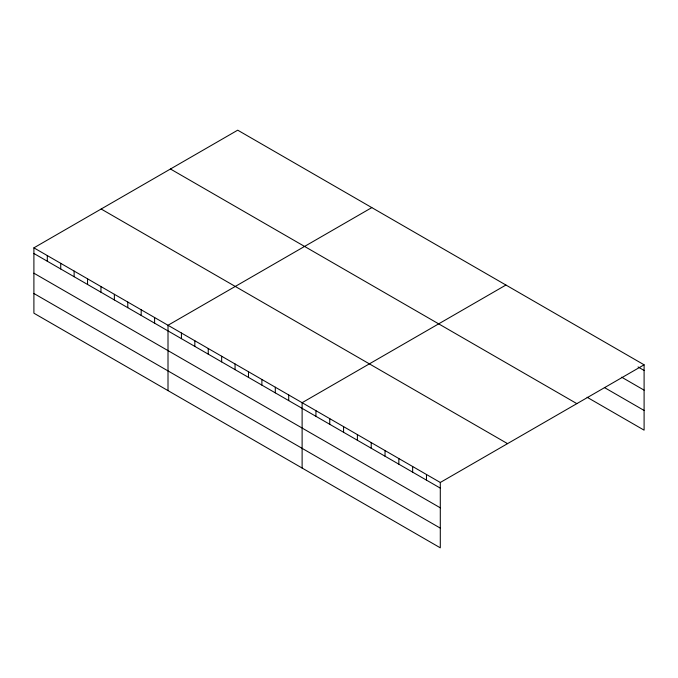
<?xml version="1.0" encoding="UTF-8"?>
<svg xmlns="http://www.w3.org/2000/svg" width="678" height="678" viewBox="0 0 678 678"><rect width="100%" height="100%" fill="white"/><g stroke="black" fill="none" stroke-linecap="round" stroke-linejoin="round"><path stroke-width="1.02" d="M33.9 247.843L440.293 482.473L440.293 547.824L33.9 313.194L33.9 247.843L237.707 130.176L644.1 364.806L644.1 430.157L587.106 397.257M371.815 207.604L168.008 325.271L168.008 390.621M505.924 285.031L302.117 402.698L302.117 468.049M440.293 482.473L644.1 364.806M638.057 366.959L644.1 370.451M621.65 377.188L644.1 390.155M604.378 387.519L644.1 410.453M170.449 169L576.842 403.63M101.158 209.01L507.551 443.641M33.9 253.487L440.293 488.118M33.9 273.192L440.293 507.822M33.9 293.489L440.293 528.12M426.479 474.49L426.479 480.134M412.656 466.515L412.656 472.159M398.842 458.54L398.842 464.184M385.028 450.556L385.028 456.201M371.205 442.581L371.205 448.226M357.391 434.606L357.391 440.251M343.577 426.632L343.577 432.276M329.754 418.648L329.754 424.292M315.94 410.673L315.94 416.317M288.709 394.952L288.709 400.596M275.302 387.206L275.302 392.859M261.886 379.468L261.886 385.112M248.479 371.722L248.479 377.366M235.063 363.984L235.063 369.629M221.655 356.238L221.655 361.882M208.239 348.492L208.239 354.145M194.832 340.754L194.832 346.399M181.424 333.008L181.424 338.653M154.601 317.524L154.601 323.169M141.185 309.778L141.185 315.431M127.778 302.041L127.778 307.685M114.37 294.294L114.37 299.939M100.954 286.557L100.954 292.201M87.547 278.811L87.547 284.455M74.131 271.064L74.131 276.717M60.723 263.327L60.723 268.971M47.307 255.581L47.307 261.225"/></g></svg>
